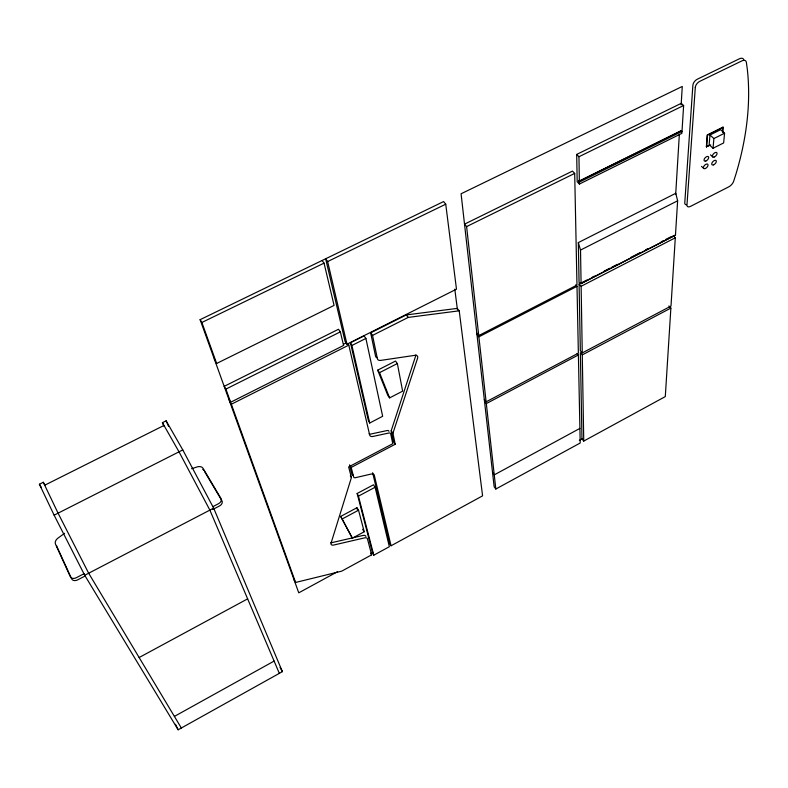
<?xml version="1.0" encoding="UTF-8"?>
<svg xmlns="http://www.w3.org/2000/svg" width="788" height="788" viewBox="0 0 788 788"><rect width="100%" height="100%" fill="white"/><g stroke="black" fill="none" stroke-linecap="round" stroke-linejoin="round"><path stroke-width="1.18" d="M675.68 194.459L679.355 134.324M681.147 104.863L682.27 86.453L461.088 193.769L494.155 486.777L495.829 489.033L580.204 443.004L578.402 354.955L577.131 353.477M668.864 305.961L670.874 308.078L665.299 396.591L583.741 441.083L581.977 438.926L580.372 352.66L582.283 354.886L583.741 441.083M673.159 235.661L675.296 237.799L671.002 306.069L582.253 352.925L580.332 350.709L579.091 284.025L586.755 280.085M675.464 235.119L677.631 200.792L675.749 193.306L578.323 242.596L579.072 282.596L581.091 283.66L675.464 235.119L580.874 283.542M578.638 181.348L681.216 130.68L682.004 131.399L681.876 133.349L579.407 184.028L577.19 181.732L576.688 154.418L681.246 103.346L683.629 105.513L682.063 130.424L579.357 181.151L578.619 180.393L579.407 184.028M710.737 144.923L706.363 146.765L707.348 134.925L722.96 127.144L722.763 132.118M706.609 146.982L707.348 134.925M709.978 134.984L709.151 144.697L713.041 148.262L723.64 142.943L724.576 133.211L720.646 129.675L709.978 134.984L713.889 138.55L713.041 148.262M722.517 131.892L722.96 127.144M347.557 343.401L348.798 345.114L369.7 435.124A5.201 2.916 -34.8 0 0 373.019 436.434L388.819 433.026A2.994 1.655 -35.1 0 1 390.69 433.784L392.779 443.713L348.641 466.939L351.409 477.577L331.059 543.139A4.383 2.265 -32.7 0 0 333.748 545.03L364.509 537.889A4.866 2.472 -33.4 0 1 367.454 538.854L371.65 554.841L341.765 571.133L295.599 582.46L294.111 579.958M376.969 357.732A5.615 3.349 -36.2 0 1 375.541 356.137L370.656 332.861L406.312 314.914L457.257 308.394L459.217 310.817L482.591 495.849L391.055 545.779L374.3 475.194A5.014 2.709 -34.1 0 0 371.109 474.051L355.575 477.666A2.955 1.606 -33.8 0 1 353.664 476.996L351.182 467.442L395.212 444.255L393.488 441.802L391.193 430.77L415.739 355.723A4.846 2.837 -37 0 0 415.906 354.846M395.212 444.255L392.936 433.233L417.601 358.185A4.856 2.827 -37 0 0 414.941 355.329L380.752 360.392A5.624 3.349 -36.2 0 1 377.383 358.668L372.537 335.402L370.656 332.861M64.586 533.309L58.174 537.968A6.245 4.383 -29.5 0 0 55.544 544.272L70.28 576.57A5.043 3.625 -30.4 0 0 76.554 577.594L84.188 573.625M45.152 485.457L43.291 482.286L39.4 484.226L54.126 515.175L84.71 575.289L178.147 729.786L282.399 671.642L213.656 508.142L182.786 449.918L166.13 420.812L162.417 422.673L163.855 425.973M174.394 716.41L274.106 661.073M373.778 555.205L389.351 546.705L375.118 487.25L373.463 484.797L357.151 493.475L372.547 552.634L373.778 555.205L358.441 496.135L357.151 493.475M337.569 571.684L298.76 592.822L200.103 319.672L443.605 201.561L445.742 204.191L456.479 289.157L346.976 344.248L345.046 341.342L325.651 258.779L327.641 261.557L346.976 344.248M370.981 553.481L373.138 552.309M579.347 440.364L582.578 438.601M579.909 428.396L494.253 474.878L492.549 472.603M352.354 538.174L364.214 531.762L358.54 510.21L356.925 507.748L340.712 516.406L352.354 538.174L340.712 516.406M139.141 657.527L247.639 598.86M342.307 518.898L358.54 510.21M358.441 496.135L375.118 487.25M582.283 354.886L670.874 308.078M484.305 399.496L486.117 401.841L578.372 353.162L577.003 286.359L575.644 284.842M495.829 489.033L486.314 403.584L578.402 354.955M369.7 423.018L382.653 416.281L365.898 338.436L364.026 335.875L350.443 342.711L368.321 420.319L369.7 423.018L351.911 345.479L350.443 342.711M212.839 506.664L218.296 503.827A4.777 3.516 -23.8 0 0 220.857 498.321L202.94 468.151A5.693 4.088 -23.5 0 0 197.424 466.841L191.602 468.732M84.71 575.289L213.656 508.142M85.468 575.801L77.854 579.771A5.033 3.625 -30.5 0 1 71.59 578.747L56.844 546.458A6.235 4.383 -29.5 0 1 56.539 545.463M212.75 509.491L219.281 506.093A4.767 3.516 -23.9 0 0 221.832 500.587L204.535 471.46M389.617 397.891L402.629 391.163L397.359 363.544L395.517 361.042L377.688 370.153L387.824 395.399L389.617 397.891L379.521 372.665L377.688 370.153M478.74 335.589L576.974 285.079L574.688 173.409L572.462 171.104L464.516 224.147L466.604 226.58L478.74 335.589L476.819 333.196M592.221 277.268L594.408 276.145M604.248 271.082L609.725 268.275M611.912 267.152L617.378 264.335M630.508 257.587L640.349 252.524M645.815 249.717L648.002 248.594M661.132 241.847L663.319 240.714M665.505 239.591L670.972 236.784M486.117 401.841L478.877 336.831L577.003 286.359M582.253 352.925L581.13 286.28L675.296 237.799M379.521 372.665L397.359 363.544M54.126 515.175L182.786 449.918M581.091 283.66L580.52 250.082L677.631 200.792M295.599 582.46L231.347 404.234L348.798 345.114M351.911 345.479L365.898 338.436M372.537 335.402L408.233 317.416L459.217 310.817M44.699 485.231L163.993 425.451M343.657 344.189L345.853 343.085M230.638 402.264L343.568 345.459L340.347 331.866L338.485 329.266L224.186 386.347L225.89 389.095L230.638 402.264L228.944 399.526M713.889 138.55L724.576 133.211M706.363 146.765L709.456 145.219M225.89 389.095L340.347 331.866M707.585 135.152L723.207 127.361M579.377 182.117L682.004 131.399M215.38 361.958L216.661 363.465L334.073 305.399L324.045 263.133L322.095 260.503M466.604 226.58L574.688 173.409M579.357 181.151L578.953 156.723L683.629 105.513M200.103 319.672L201.876 322.469L324.045 263.133M327.641 261.557L445.742 204.191M710.49 154.842L712.795 156.97M701.517 166.386L703.802 168.524M576.688 154.418L578.953 156.723M579.091 284.025L581.13 286.28M214.228 358.757L215.144 360.392L214.582 359.732M476.957 334.447L478.877 336.831M484.502 401.25L486.314 403.584M406.312 314.914L408.233 317.416M391.193 430.77L392.936 433.233M351.182 467.442L349.508 464.93L352 474.494A2.945 1.606 -33.8 0 0 353.448 475.243M350.305 475.913L351.409 477.577M391.055 545.779L389.479 543.405L372.635 472.731M362.638 529.329L364.214 531.762M370.616 553.235L371.65 554.841M229.663 401.496L231.347 404.234M181.338 728.004L88.67 573.231L58.076 513.175L43.291 482.286M39.4 484.226L41.281 487.398M162.417 422.673L179.014 451.829L209.874 510.112L279.326 673.346M280.026 667.377L282.399 671.642M175.458 724.27L178.147 729.786M166.13 420.812L168.514 426.318M201.876 322.469L216.661 363.465M578.323 242.596L580.52 250.082M356.925 507.748L357.525 510.013M743.902 60.489L743.833 59.977A6.462 3.546 -49.1 0 0 739.705 58.647L697.547 79.096A5.309 2.994 -48.4 0 0 692.869 85.39L684.782 202.713A4.777 2.541 -45.1 0 0 686.525 204.742M454.804 289.166L457.444 309.851M202.733 469.402A5.683 4.088 -23.6 0 1 203.915 470.426M365.888 536.431A4.856 2.482 -33.3 0 0 362.943 535.466L332.191 542.558A4.373 2.265 -32.7 0 1 330.527 542.607M369.089 433.863A5.191 2.916 -34.8 0 0 371.296 433.942L387.075 430.553A2.985 1.665 -35.1 0 1 388.947 431.322M695.292 87.537L686.978 204.85A4.787 2.531 -45 0 0 690.731 206.259L728.545 186.963A6.068 3.152 -45.8 0 0 733.697 181.132L735.894 174.276A380.446 238.203 -40 0 0 747.28 68.98L746.315 62.055A6.471 3.536 -49.1 0 0 742.188 60.745L699.98 81.243A5.319 2.985 -48.4 0 0 695.292 87.537M713.534 164.85A2.916 1.546 -46.3 0 0 716.223 160.811A2.916 1.546 -46.3 0 0 712.322 162.318A2.916 1.546 -46.3 0 0 713.534 164.85M705.25 168.543A2.916 1.556 -46.1 0 0 707.929 164.505A2.916 1.556 -46.1 0 0 704.019 166.012A2.916 1.556 -46.1 0 0 705.25 168.543M714.243 156.999A2.935 1.566 -46.5 0 0 716.942 152.911A2.935 1.566 -46.5 0 0 713.022 154.418A2.935 1.566 -46.5 0 0 714.243 156.999M705.881 161.008A2.935 1.576 -46.3 0 0 708.57 156.93A2.935 1.576 -46.3 0 0 704.639 158.437A2.935 1.576 -46.3 0 0 705.881 161.008"/></g></svg>
